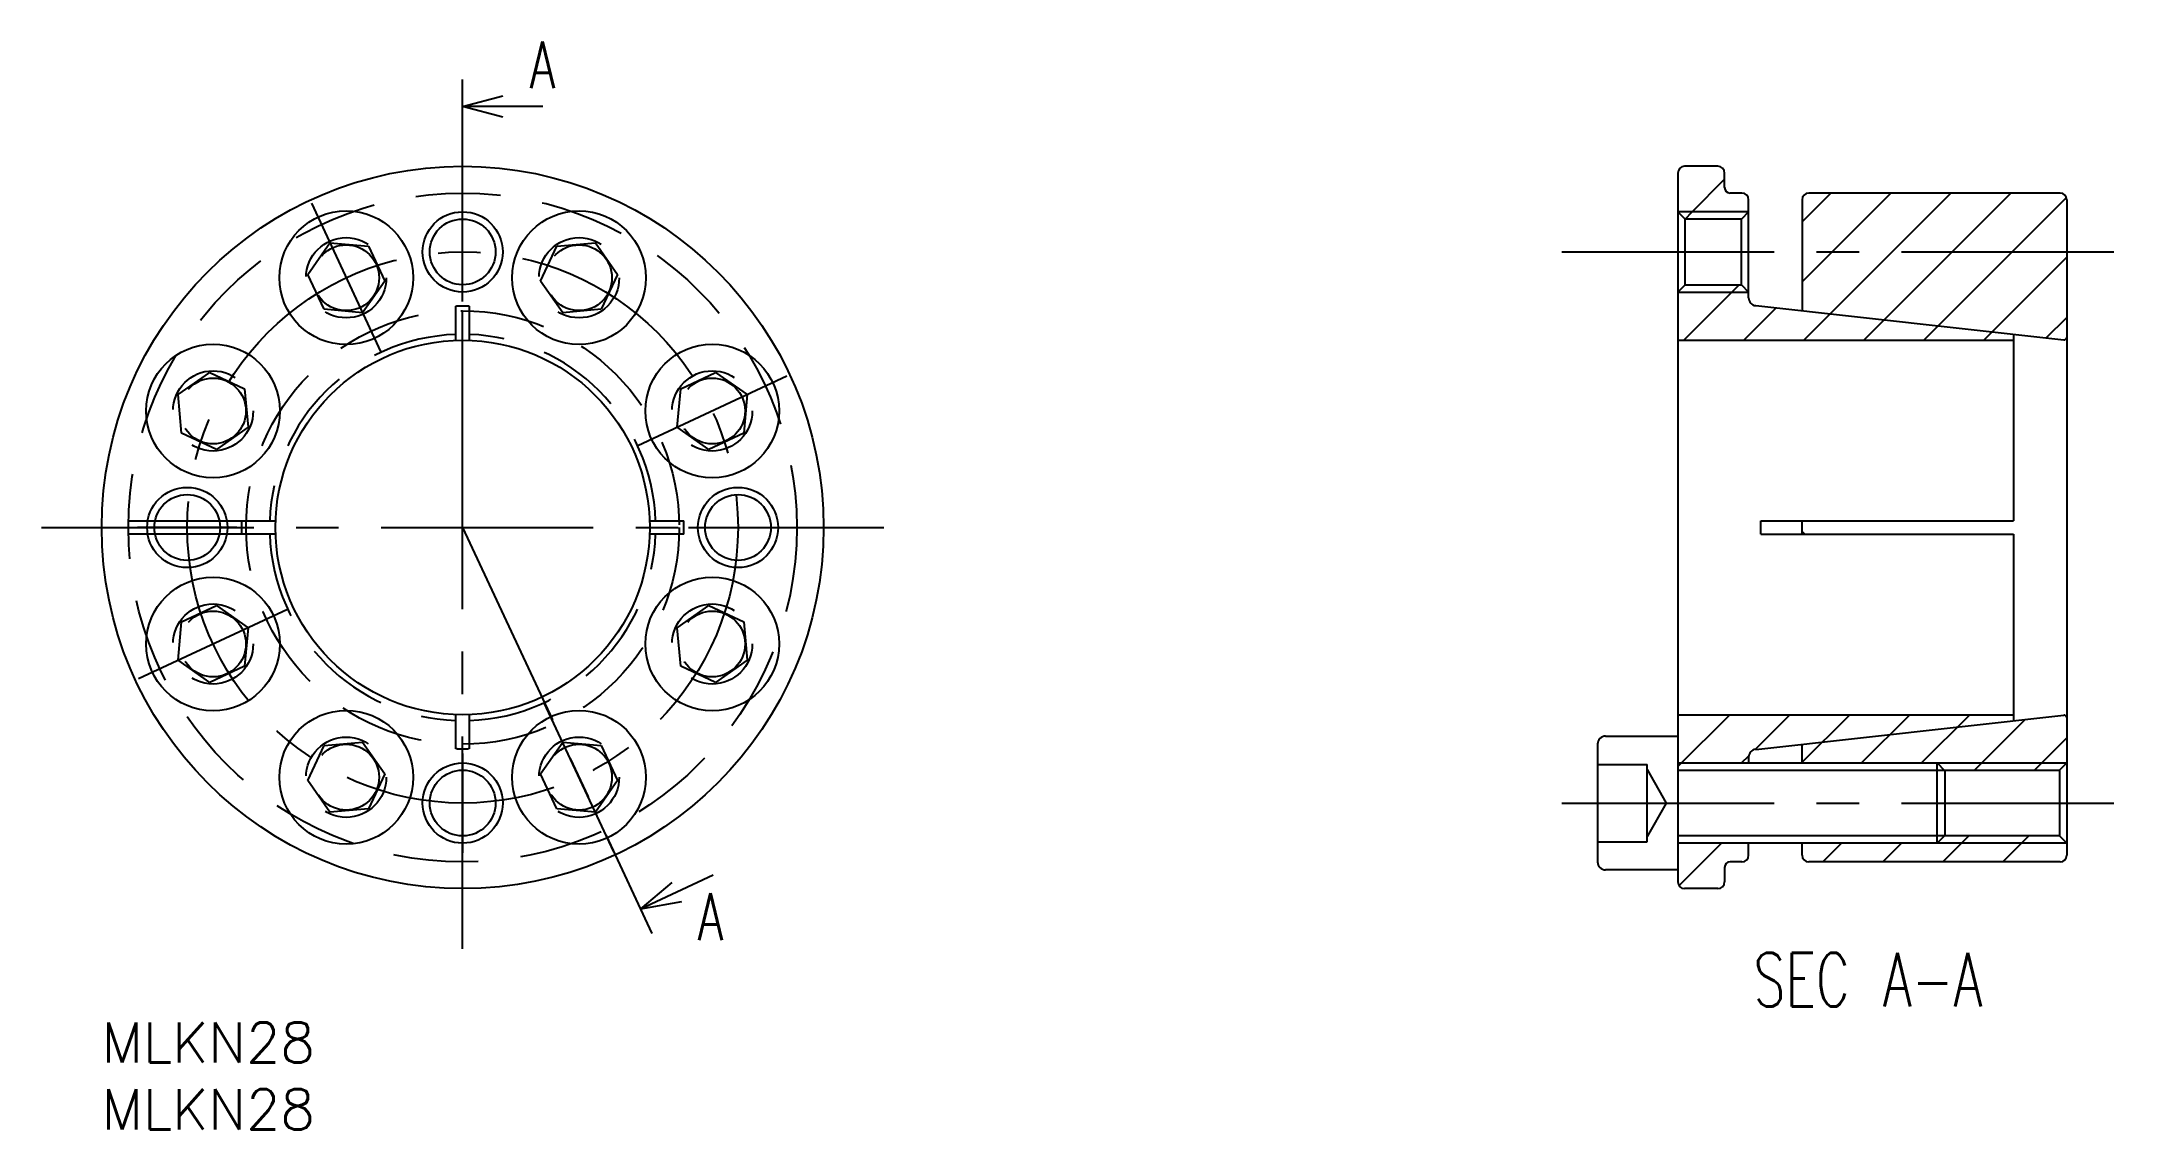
# Model space of a CAD drawing. Extents: x -4 to 151, y -8 to 73.
import ezdxf
from ezdxf.enums import TextEntityAlignment as Align

# ---------------------------------------------------------------- set-up
doc = ezdxf.new("R2010")
doc.units = 0
doc.header["$LTSCALE"] = 0.5
doc.linetypes.add('CENTER', pattern=[50.8, 31.75, -6.35, 6.35, -6.35])
doc.linetypes.add('DASHED', pattern=[19.05, 12.7, -6.35])
for name, color, linetype in [('MSM_CENTER', 1, 'CENTER'), ('MSM_CONTINUOUS', 7, 'CONTINUOUS'), ('MSM_DASHED', 4, 'DASHED'), ('MSM_NARROW', 5, 'CONTINUOUS'), ('MSM_PART_NUMBER', 7, 'CONTINUOUS')]:
    doc.layers.add(name, color=color, linetype=linetype)
doc.styles.get("Standard").update_dxf_attribs({"font": 'txt.shx', "height": 3, "bigfont": 'bigfont.shx'})

msp = doc.modelspace()

# ---------------------------------------------------------------- linework, layer by layer
at = {"layer": 'MSM_CENTER'}
for p, q in [((27, 37), (27, 70.48)), ((27, 5.5), (27, 68.5)), ((15.7, 61.24), (20.89, 50.1)), ((27, 53.89), (27, 61.31)), ((109.23, 57.6), (150.86, 57.6)), ((51.24, 48.3), (40.1, 43.11)), ((-4.5, 37), (58.5, 37)), ((10.11, 37), (2.69, 37)), ((27, 37), (41.15, 6.66)), ((43.89, 37), (51.31, 37)), ((2.76, 25.7), (13.9, 30.89)), ((38.3, 12.76), (33.11, 23.9)), ((27, 20.11), (27, 12.69)), ((109.23, 16.4), (150.86, 16.4))]:
    msp.add_line(p, q, dxfattribs=at)
msp.add_circle((27, 37), 20.6, dxfattribs=at)
msp.add_circle((27, 37), 20.6, dxfattribs=at)
at = {"layer": 'MSM_CONTINUOUS'}
for p, q in [((120.9, 64), (118.4, 64)), ((117.9, 63.5), (117.9, 10.5)), ((121.4, 62.41), (121.4, 63.5)), ((118.44, 60.06), (117.9, 60.6)), ((122.7, 62), (121.81, 62)), ((123.2, 60.6), (122.66, 60.06)), ((123.2, 54.18), (123.2, 61.5)), ((127.2, 61.5), (127.2, 53.2)), ((146.5, 62), (127.7, 62)), ((147, 61.5), (147, 12.5)), ((122.66, 60.06), (118.44, 60.06)), ((118.44, 55.14), (118.44, 60.06)), ((122.66, 55.14), (122.66, 60.06)), ((15.42, 55.92), (17.07, 58.29)), ((17.07, 58.29), (19.95, 58.03)), ((19.95, 58.03), (21.17, 55.42)), ((32.83, 55.42), (34.05, 58.03)), ((34.05, 58.03), (36.93, 58.29)), ((36.93, 58.29), (38.58, 55.92)), ((16.64, 53.31), (15.42, 55.92)), ((21.17, 55.42), (19.51, 53.05)), ((34.49, 53.05), (32.83, 55.42)), ((38.58, 55.92), (37.36, 53.31)), ((117.9, 54.6), (118.44, 55.14)), ((118.44, 55.14), (122.66, 55.14)), ((122.66, 55.14), (123.2, 54.6)), ((19.51, 53.05), (16.64, 53.31)), ((37.36, 53.31), (34.49, 53.05)), ((123.73, 53.59), (146.78, 51.02)), ((143, 51.44), (143, 37.5)), ((117.9, 51), (143, 51)), ((124.1, 50.99), (124.1, 51)), ((5.71, 46.93), (8.08, 48.58)), ((8.08, 48.58), (10.69, 47.36)), ((43.31, 47.36), (45.92, 48.58)), ((45.92, 48.58), (48.29, 46.93)), ((5.97, 44.05), (5.71, 46.93)), ((10.69, 47.36), (10.95, 44.49)), ((43.05, 44.49), (43.31, 47.36)), ((48.29, 46.93), (48.03, 44.05)), ((8.58, 42.83), (5.97, 44.05)), ((10.95, 44.49), (8.58, 42.83)), ((45.42, 42.83), (43.05, 44.49)), ((48.03, 44.05), (45.42, 42.83)), ((3.99, 37.5), (8.81, 37.5)), ((124.1, 36.5), (124.1, 37.5)), ((124.1, 37.5), (143, 37.5)), ((127.2, 36.5), (127.2, 37.5)), ((8.81, 36.5), (3.99, 36.5)), ((124.1, 36.5), (143, 36.5)), ((143, 36.5), (143, 22.56)), ((5.97, 29.95), (8.58, 31.17)), ((8.58, 31.17), (10.95, 29.51)), ((43.05, 29.51), (45.42, 31.17)), ((45.42, 31.17), (48.03, 29.95)), ((5.71, 27.07), (5.97, 29.95)), ((48.03, 29.95), (48.29, 27.07)), ((10.95, 29.51), (10.69, 26.64)), ((43.31, 26.64), (43.05, 29.51)), ((8.08, 25.42), (5.71, 27.07)), ((10.69, 26.64), (8.08, 25.42)), ((45.92, 25.42), (43.31, 26.64)), ((48.29, 27.07), (45.92, 25.42)), ((117.9, 23), (143, 23)), ((123.73, 20.41), (146.78, 22.98)), ((15.42, 18.08), (16.64, 20.69)), ((16.64, 20.69), (19.51, 20.95)), ((19.51, 20.95), (21.17, 18.58)), ((32.83, 18.58), (34.49, 20.95)), ((34.49, 20.95), (37.36, 20.69)), ((37.36, 20.69), (38.58, 18.08)), ((111.9, 20.8), (111.9, 12)), ((112.5, 21.4), (117.9, 21.4)), ((127.2, 19.4), (127.2, 20.8)), ((111.9, 19.29), (115.6, 19.29)), ((115.6, 13.51), (115.6, 19.29)), ((115.6, 18.9), (117.04, 16.4)), ((117.9, 19.4), (137.29, 19.4)), ((123.2, 19.82), (123.2, 19.4)), ((137.29, 13.4), (137.29, 19.4)), ((137.9, 18.79), (137.29, 19.4)), ((137.83, 18.86), (146.46, 18.86)), ((137.9, 14.01), (137.9, 18.79)), ((146.46, 18.86), (147, 19.4)), ((146.46, 18.86), (146.46, 13.94)), ((17.07, 15.71), (15.42, 18.08)), ((21.17, 18.58), (19.95, 15.97)), ((34.05, 15.97), (32.83, 18.58)), ((38.58, 18.08), (36.93, 15.71)), ((19.95, 15.97), (17.07, 15.71)), ((36.93, 15.71), (34.05, 15.97)), ((117.04, 16.4), (115.6, 13.9)), ((137.29, 13.4), (137.9, 14.01)), ((111.9, 13.51), (115.6, 13.51)), ((137.29, 13.4), (117.9, 13.4)), ((123.2, 12.5), (123.2, 13.4)), ((127.2, 12.5), (127.2, 13.4)), ((146.46, 13.94), (137.83, 13.94)), ((147, 13.4), (146.46, 13.94)), ((117.9, 11.4), (112.5, 11.4)), ((121.4, 11.59), (121.4, 10.5)), ((122.7, 12), (121.81, 12)), ((146.5, 12), (127.7, 12)), ((120.9, 10), (118.4, 10))]:
    msp.add_line(p, q, dxfattribs=at)
for centre, radius in [((27, 37), 27), ((18.29, 55.67), 5), ((35.71, 55.67), 5), ((27, 57.6), 2.46), ((8.33, 45.71), 5), ((27, 37), 14), ((45.67, 45.71), 5), ((6.4, 37), 2.46), ((47.6, 37), 2.46), ((8.33, 28.29), 5), ((45.67, 28.29), 5), ((18.29, 18.33), 5), ((35.71, 18.33), 5), ((27, 16.4), 2.46)]:
    msp.add_circle(centre, radius, dxfattribs=at)
for centre, radius, start, end in [((118.4, 63.5), 0.5, 90, 180), ((120.9, 63.5), 0.5, 360, 90), ((121.81, 62.41), 0.41, 180, 270), ((122.7, 61.5), 0.5, 360, 90), ((127.7, 61.5), 0.5, 90, 180), ((146.5, 61.5), 0.5, 360, 90), ((123.8, 54.18), 0.6, 180, 263.66), ((146.8, 51.22), 0.2, 263.66, 360), ((146.8, 22.78), 0.2, 360, 96.34), ((112.5, 20.8), 0.6, 90, 180), ((123.8, 19.82), 0.6, 96.34, 180), ((122.7, 12.5), 0.5, 270, 360), ((127.7, 12.5), 0.5, 180, 270), ((146.5, 12.5), 0.5, 270, 360), ((112.5, 12), 0.6, 180, 270), ((121.81, 11.59), 0.41, 90, 180), ((118.4, 10.5), 0.5, 180, 270), ((120.9, 10.5), 0.5, 270, 360)]:
    msp.add_arc(centre, radius, start, end, dxfattribs=at)
at = {"layer": 'MSM_DASHED'}
for p, q in [((26.5, 50.99), (26.5, 53.54)), ((27.5, 53.54), (27.5, 50.99)), ((2.01, 37.5), (2.51, 37.5)), ((2.51, 37.5), (3.99, 37.5)), ((8.81, 37.5), (13.01, 37.5)), ((40.99, 37.5), (43.54, 37.5)), ((2.51, 36.5), (2.01, 36.5)), ((3.99, 36.5), (2.51, 36.5)), ((13.01, 36.5), (8.81, 36.5)), ((43.54, 36.5), (40.99, 36.5)), ((26.5, 20.46), (26.5, 23.01)), ((27.5, 23.01), (27.5, 20.46))]:
    msp.add_line(p, q, dxfattribs=at)
for centre, radius in [((27, 37), 25), ((18.29, 55.67), 3), ((18.29, 55.67), 2.46), ((35.71, 55.67), 3), ((35.71, 55.67), 2.46), ((27, 37), 16.2), ((8.33, 45.71), 3), ((8.33, 45.71), 2.46), ((45.67, 45.71), 3), ((45.67, 45.71), 2.46), ((8.33, 28.29), 3), ((45.67, 28.29), 3), ((8.33, 28.29), 2.46), ((45.67, 28.29), 2.46), ((18.29, 18.33), 3), ((18.29, 18.33), 2.46), ((35.71, 18.33), 3), ((35.71, 18.33), 2.46)]:
    msp.add_circle(centre, radius, dxfattribs=at)
for radius, start, end in [(16.54, 88.2682, 91.7318), (14.44, 91.9837, 178.0163), (14.44, 1.9837, 88.0163), (16.54, 178.2682, 181.7318), (16.54, 358.2682, 1.7318), (14.44, 181.9837, 268.0163), (14.44, 271.9837, 358.0163), (16.54, 268.2682, 271.7318)]:
    msp.add_arc((27, 37), radius, start, end, dxfattribs=at)
at = {"layer": 'MSM_NARROW'}
for p, q in [((118.97, 60.6), (121.4, 63.03)), ((123.2, 60.6), (117.9, 60.6)), ((118.44, 60.06), (118.97, 60.6)), ((127.2, 55.36), (133.84, 62)), ((127.2, 59.85), (129.35, 62)), ((127.33, 51), (138.33, 62)), ((131.82, 51), (142.82, 62)), ((136.31, 51), (146.97, 61.66)), ((140.8, 51), (147, 57.2)), ((117.9, 54.6), (123.2, 54.6)), ((118.35, 51), (122.49, 55.14)), ((122.84, 51), (125.26, 53.42)), ((145.46, 51.17), (147, 52.71)), ((127.2, 36.69), (127.39, 36.5)), ((117.9, 19.12), (121.78, 23)), ((123.68, 20.41), (126.27, 23)), ((127.16, 19.4), (130.76, 23)), ((131.65, 19.4), (135.25, 23)), ((136.14, 19.4), (139.74, 23)), ((140.09, 18.86), (143.89, 22.65)), ((145.12, 19.4), (147, 21.28)), ((117.9, 18.86), (137.83, 18.86)), ((122.67, 19.4), (123.21, 19.94)), ((127.16, 19.4), (127.2, 19.44)), ((137.29, 19.4), (147, 19.4)), ((144.58, 18.86), (145.12, 19.4)), ((137.83, 13.94), (117.9, 13.94)), ((117.98, 10.22), (121.16, 13.4)), ((128.74, 12), (130.14, 13.4)), ((133.23, 12), (134.63, 13.4)), ((147, 13.4), (137.29, 13.4)), ((137.72, 12), (139.67, 13.94)), ((142.21, 12), (144.16, 13.94)), ((146.82, 12.11), (146.89, 12.18))]:
    msp.add_line(p, q, dxfattribs=at)
for centre in [(27, 57.6), (6.4, 37), (47.6, 37), (27, 16.4)]:
    msp.add_circle(centre, 3, dxfattribs=at)
at = {"layer": 'MSM_PART_NUMBER'}
for p, q in [((27, 68.48), (30, 69.28)), ((33, 68.48), (27, 68.48)), ((30, 67.67), (27, 68.48)), ((45.74, 11.01), (40.3, 8.47)), ((40.3, 8.47), (42.68, 10.47)), ((43.36, 9.01), (40.3, 8.47))]:
    msp.add_line(p, q, dxfattribs=at)

# ---------------------------------------------------------------- texts
at = {"layer": 'MSM_PART_NUMBER', "width": 0.7}
for p in [(32.03, 73.33), (44.6, 9.66)]:
    msp.add_text('A', height=3.5, dxfattribs=at).set_placement(p, align=Align.TOP_LEFT)
msp.add_text('SEC A-A', height=4, dxfattribs=at).set_placement((123.55, 0), align=Align.BOTTOM_LEFT)
at = {"layer": 'MSM_PART_NUMBER'}
for p in [(0, -3), (0, -8)]:
    msp.add_text('MLKN28', height=3, dxfattribs=at).set_placement(p)

doc.saveas('drawing.dxf')
